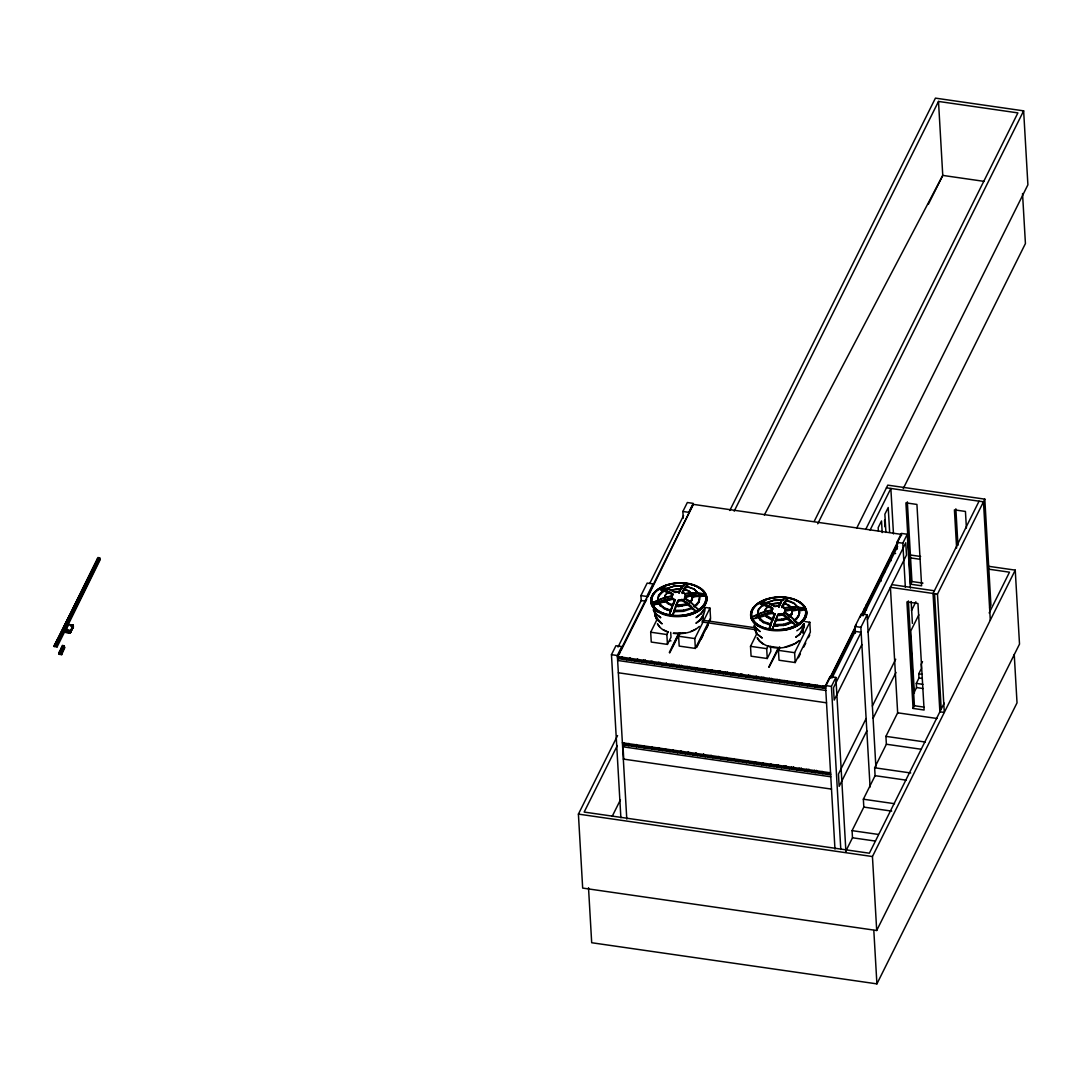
<?xml version="1.0" encoding="UTF-8"?>
<svg xmlns="http://www.w3.org/2000/svg" width="1082" height="1082" viewBox="0 0 1082 1082"><rect width="100%" height="100%" fill="white"/><g stroke="black" fill="none" stroke-linecap="round" stroke-linejoin="round"><path stroke-width="1.5" d="M703.151 618.836L703.314 614.427M704.558 607.759C705.126 614.197 701.731 620.243 695.983 623.259M704.72 607.813L704.463 611.844M802.979 632.956L803.142 628.561M803.142 632.984L803.304 628.615M804.264 625.22L803.074 629.765L799.774 634.363M804.426 625.234L802.885 630.441M657.734 599.59L658.735 595.384L663.388 590.488L663.455 591.611L659.29 589.108L661.548 589.487M664.808 597.399L665.389 595.235L668.135 592.26L668.203 593.382L663.158 590.353L663.225 591.462L658.627 596.317M664.875 599.442L665.295 596.168M672.652 593.896L671.652 597.129L672.652 593.896L672.815 594.924M685.19 596.994L685.636 595.763L684.514 599.103L684.744 597.981A47.824 25.292 59.1 0 1 691.601 602.904L697.849 609.22M691.98 599.076L692.575 596.912M684.649 598.995L685.704 596.885L692.548 595.682L692.128 598.941L690.492 601.105M692.047 600.185L692.548 595.682M698.769 601.159L699.811 597.751M696.578 605.325L698.986 602.133L699.729 599.022M698.986 602.133L699.459 595.587L692.615 596.791M757.562 613.71L758.455 610.437M764.46 611.371L767.733 606.245L772.683 609.328M764.636 611.519L765.217 609.369L767.963 606.393L768.017 607.502L762.986 604.473L763.053 605.595M772.467 608.016L771.48 611.249L772.467 608.016A47.879 25.319 59.1 0 0 763.527 604.094L759.118 603.229L763.283 605.731L763.216 604.622L758.563 609.504L758.049 614.995M785.018 611.114L785.694 609.856A47.824 37.681 -21.5 0 1 795.432 608.99M785.086 612.236L785.464 609.896L784.261 613.291M791.875 614.319L792.2 609.883L792.024 614.184L790.374 616.334M798.597 615.279L799.49 612.033M799.706 612.994L796.406 619.445M802.858 628.317L799.625 634.241M802.344 630.874L803.02 628.399M669.298 652.5L678.346 633.998M779.608 646.901L769.059 667.215M672.842 614.941L674.573 609.396M772.521 629.169L774.401 623.53M772.656 629.075L773.522 626.235M680.213 599.915L678.171 600.361A47.567 12.335 -81.8 0 0 675.344 606.961L672.706 615.036L674.505 611.601M774.266 623.638L775.307 620.987A47.703 12.375 -81.8 0 1 778.147 614.346L782.056 613.764A47.689 25.211 59.1 0 1 788.886 618.688L791.145 620.662M64.541 631.956L57.089 646.928L54.141 646.509L97.894 557.555L99.652 557.812L99.747 559.286L56.453 646.103L99.747 559.286M54.1 645.765L97.975 559.029M54.141 646.509L57.873 639.016M63.852 627.046L69.816 615.063M73.549 607.584L79.513 595.614M83.246 588.121L91.456 571.661M92.957 568.672L96.69 561.179M54.682 645.846L56.927 641.356M84.545 585.971L86.033 582.982M56.453 646.103L56.372 644.629L99.652 557.812M65.718 632.226L64.812 631.604L67.49 626.235L67.382 624.273L73.251 625.112L73.373 627.087L69.843 632.821L72.927 626.654M68.274 624.476L100.328 559.367M65.218 631.306L65.136 630.062L66.611 630.279L66.678 631.509L65.218 631.306L67.896 625.937M66.732 629.007L65.447 632.429L70.141 633.119L72.805 627.492M64.92 647.32L61.674 654.651L58.726 654.231L62.472 645.508L64.244 645.765L64.325 647.239L61.038 653.826L64.325 647.239M58.685 653.487L61.972 646.901L59.388 652.919M70.695 632.456L70.573 630.481L73.251 625.112M59.28 653.582L61.241 649.619M73.373 627.087L70.141 633.119M61.038 653.826L64.244 645.765M620.879 817.789L611.465 654.678L615.928 645.724L621.812 646.576L617.349 655.516L626.789 819.088M640.923 595.6L647.171 583.076L653.055 583.928L646.806 596.452L640.923 595.6L641.22 600.645M682.877 511.475L687.341 502.521L693.224 503.373L688.761 512.327L682.877 511.475L683.269 518.197M618.025 647.022L641.207 600.537L645.616 601.173M649.714 583.482L683.581 515.559M901.522 535.617L901.455 534.386L693.278 504.361L617.403 656.504L825.58 686.543L856.376 624.774M618.985 654.732L620.486 651.716M621.054 650.58L631.09 630.441M631.753 629.115L646.779 598.995M647.82 596.885L693.278 504.361M619.418 656.869L617.633 660.453L825.809 690.478M670.718 632.307L671.002 637.23L667.432 644.399L651.256 642.059L650.688 632.199L657.193 619.161M670.556 590.542L675.479 588.96L680.943 588.716L678.901 592.801L678.914 591.556A47.703 12.375 -81.8 0 1 681.849 586.606L684.784 583.509L683.621 585.835M673.545 600.05L675.182 600.794L675.006 599.901A47.567 12.335 -81.8 0 0 672.179 606.515L669.528 614.603L671.165 610.086L667.621 609.207M679.077 592.814L679.077 591.732A47.567 12.335 -81.8 0 1 682.012 586.796L684.933 583.712L683.81 585.984M674.289 602.065L672.99 605.893M674.505 602.16L673.139 604.879L671.259 604.392M679.077 592.963L681.065 588.973L672.138 590.096M672.314 607.259L669.352 614.441L672.003 606.353A47.703 12.375 -81.8 0 1 674.843 599.726L674.965 600.699M681.687 588.473L683.053 585.741M681.809 588.73L683.175 585.998L673.991 586.295L665.809 589.054M682.39 593.301L682.39 592.057A47.703 12.375 -81.8 0 1 685.325 587.107M685.244 604.229L686.827 603.486L681.998 600.578L678.455 601.2L676.304 605.338L685.312 604.148M682.201 593.518L684.433 589.217L688.936 590.894L691.723 593.599M682.093 599.563A48.027 25.386 59.1 0 1 691.209 606.475L695.78 611.005L691.736 608.571L683.567 611.357L674.397 611.655L676.412 605.284M698.634 593.504L694.13 588.946L686.529 586.241L684.297 590.542L684.23 589.433L688.828 591.124L691.628 593.869M667.432 644.399L666.864 634.539L668.284 631.672M988.691 566.305L1015.241 570.133L1019.514 644.101L876.704 930.493L582.671 888.079L578.41 814.11L617.565 735.571M729.795 510.501L935.43 98.124L1023.64 110.851L1027.9 184.806L856.687 528.178M617.322 745.539L584.158 812.068L869.373 853.211L944.194 703.138M734.178 511.191L938.5 101.438L1017.892 112.893L814.232 521.308M672.355 647.144L679.469 632.875M623.746 759.131L623.029 746.81L624.219 744.416M669.717 652.906L679.063 634.214M705.072 607.421L709.968 608.138L710.536 617.998L695.361 648.429L679.185 646.089L678.617 636.23L680.051 633.362M695.361 648.429L694.793 638.569L709.968 608.138M612.142 816.45L620.432 799.828M696.551 647.077L707.926 624.26M709.265 621.568L710.603 618.89M696.781 647.158L707.831 624.99M701.014 639.462L703.016 635.432M706.37 628.723L708.372 624.693M928.424 204.146L942.76 175.406L938.5 101.438M770.546 646.427L770.83 651.364L767.26 658.519L751.084 656.192L750.516 646.333L757.021 633.281M817.722 523.796L1023.64 110.851M770.384 604.662L775.307 603.08L780.771 602.836L778.729 606.934L778.742 605.677A47.703 12.375 -81.8 0 1 781.677 600.74L784.612 597.629L783.449 599.969M773.319 613.075L774.834 614.021A47.567 12.335 -81.8 0 0 772.007 620.635L769.356 628.737L771.06 625.315L763.256 622.515M784.761 597.832L781.826 600.929A47.567 12.335 -81.8 0 0 778.905 605.852L774.847 606.569A47.879 25.319 59.1 0 0 765.934 602.66L761.674 601.89M774.117 616.185L772.818 620.027M771.155 619.634L773.035 620.121L774.333 616.28M778.905 607.097L780.893 603.107L771.966 604.216M774.942 613.805L775.01 614.914L774.658 613.846A47.703 12.375 -81.8 0 0 771.831 620.473L769.18 628.574L772.142 621.393M780.014 614.103L777.999 614.481A47.567 12.335 -81.8 0 0 775.172 621.095M791.551 607.719L788.764 605.014L784.247 603.35L782.029 607.651L782.07 606.312A47.567 12.335 -81.8 0 1 784.991 601.389L786.141 599.996M782.218 607.435L782.218 606.177A47.703 12.375 -81.8 0 1 785.153 601.24M778.215 614.211L772.521 629.183M798.462 607.624L793.958 603.08L789.698 601.146L786.357 600.375L784.315 604.459L784.247 603.35M767.26 658.519L766.692 648.659L768.112 645.792M778.174 648.118L768.842 666.972M804.886 621.555L809.796 622.258L810.364 632.118L795.189 662.549L779.013 660.223L778.445 650.35L779.879 647.496M795.189 662.549L794.621 652.689L809.796 622.258M798.381 657.815L800.396 653.798M803.737 647.077L805.752 643.06M808.43 637.69L809.769 634.999M865.695 529.436L887.781 485.142L984.809 499.14L990.923 605.149L989.584 607.841M870.104 530.072L890.851 488.455L893.475 533.899M903.227 488.618L1025.425 243.558L1022.531 193.529M834.966 849.113L825.525 685.555L829.989 676.602L835.872 677.454L845.908 851.602M855.375 633.213L854.983 626.478L861.231 613.954L867.115 614.806L875.893 767.097M897.316 549.074L896.937 542.352L901.401 533.399L907.271 534.251L910.381 588.067M860.136 617.24L900.697 535.901M830.638 677.44L854.225 630.157M861.651 615.252L896.735 544.909M830.908 677.224L854.956 629.021M861.718 615.469L897.762 543.15M830.692 678.184L854.266 630.887M862.435 614.495L897.519 544.151M832.085 677.9L855.267 631.415L861.15 632.267L833.478 687.746L834.195 700.081L861.854 644.588M863.017 615.861L897.641 546.437M840.809 849.519L831.409 686.407L835.872 677.454M870.077 787.074L860.866 627.33L867.115 614.806M905.35 587.161L902.807 543.205L907.271 534.251M867.399 619.729L905.769 542.758L906.486 555.093L868.102 632.064M910.598 584.212L905.904 502.86L916.927 504.442L921.621 585.808L910.598 584.212L911.937 581.534L907.338 501.832M911.504 610.573L915.886 601.795M866.127 718.556L838.455 774.049L839.159 786.371L866.831 730.877M872.376 706.019L895.693 659.236M918.834 614.819L910.787 630.968L914.385 693.278M979.061 501.182L933.049 593.463L939.879 711.807L944.288 712.443L937.472 594.099L984.809 499.14M873.079 718.353L895.991 672.395M922.513 661.575L921.174 664.253L921.418 668.446L918.74 673.816L918.983 678.008L916.305 683.378L916.549 687.57L923.162 688.531M845.84 851.088L852.481 837.779L852.075 830.638L863.815 807.091L863.355 799.206L875.095 775.672L874.635 767.774L886.374 744.24L885.915 736.355L897.654 712.808L937.012 718.489M913.1 694.482L916.711 687.246M913.073 708.426L906.932 601.917L917.955 603.513L924.109 710.022L913.073 708.426L914.412 705.734L908.366 600.902M989.151 612.98L1009.492 572.189L987.92 569.064M876.704 930.493L872.444 856.538L1015.241 570.133M588.513 887.7L591.692 942.733L876.907 983.876L1017.026 702.854L1014.24 654.488M764.352 514.978L942.76 175.406L984.106 181.37M703.246 615.631L699.946 620.229M685.339 596.858L684.433 599.171M690.546 602.214L692.196 600.05M696.524 604.202L698.918 601.024M700.811 613.737L703.543 610.032M700.947 613.859L704.098 609.572M704.233 609.693C702.881 613.548 688.328 623.178 701.298 613.372M699.797 620.108L702.367 616.645M784.342 613.237L785.234 612.101M790.306 615.225L791.808 613.196L792.376 609.802L785.37 611.168L785.316 610.045M791.956 613.075L789.076 616.172M796.352 618.336L798.746 615.158L799.287 609.721L792.267 611.005M798.814 616.267L794.215 621.122L798.151 623.475L791.429 617.038A47.824 25.292 59.1 0 0 784.572 612.114L784.477 613.129L789.278 616.01M800.775 627.979L803.926 623.705M804.061 623.814L801.248 627.628L796.812 630.792M686.313 585.862L685.163 587.255A47.567 12.335 -81.8 0 0 682.242 592.192L685.095 593.896A47.689 37.572 -21.5 0 1 694.806 593.031L704.287 593.883M686.15 586.011L687.286 584.835M785.978 600.145L787.114 598.955M687.124 584.983L688.26 584.01L686.597 587.364L686.529 586.241M786.952 599.117L788.088 598.143L786.425 601.484L786.357 600.375M663.266 590.272L658.559 595.208L658.032 600.645M672.828 595.086L667.905 592.125L665.227 595.059L664.808 598.332M689.248 602.052L690.614 600.997M689.302 603.161L690.681 602.106M694.117 606.042L696.646 604.094M700.297 619.743L696.267 622.826M699.297 626.437C692.548 632.984 682.404 634.363 673.396 633.376M763.094 604.392L758.387 609.328L757.86 614.765M763.365 603.999L765.556 604.676A47.824 25.292 59.1 0 1 772.305 607.922L771.236 610.424A47.689 37.572 -21.5 0 0 761.62 612.967L752.396 617.105M784.207 612.182L784.464 612.331A47.689 25.211 59.1 0 1 791.294 617.24L798.002 623.678L795.338 622.082M789.13 617.281L790.509 616.226M793.945 620.175L796.474 618.228M800.125 633.876L795.703 637.244L800.234 634.011M799.125 640.558L795.365 643.438L784.991 647.117M799.206 640.72C787.75 650.363 766.205 651.337 757.224 637.853M658.329 612.06L658.451 611.993A27.916 16.649 -3.3 0 1 652.094 595.993L651.946 595.966A28.091 16.744 -3.3 0 0 658.329 612.06A28.186 16.812 -3.3 0 0 685.231 615.942A28.078 16.744 -3.3 0 0 705.748 603.729A28.078 16.744 -3.3 0 0 699.364 587.621L699.229 587.702A28.091 16.744 -3.3 0 0 693.589 585.064M758.157 626.194L758.279 626.113A27.916 16.649 -3.3 0 1 759.564 602.485M799.179 601.754L799.057 601.822A27.916 16.636 -3.3 0 1 805.414 617.836A27.916 16.636 -3.3 0 1 785.032 629.981L785.059 630.076M652.568 602.985L661.792 598.833A47.689 37.572 -21.5 0 1 671.408 596.304L672.477 593.802A47.824 25.292 59.1 0 0 665.728 590.556L663.537 589.866M660.372 605.947L658.924 603.837L653.312 604.879L656.328 603.269M752.315 616.862L758.414 613.927A48.027 37.829 -21.5 0 1 771.182 610.18L771.412 610.14M773.441 613.156L771.98 612.317A47.689 37.572 -21.5 0 0 762.377 614.86L753.14 618.999L765.637 615.685L765.583 614.576L772.467 613.44M665.822 588.77L673.951 586.038L683.215 585.754M681.863 599.536L682.228 599.644A47.689 25.211 59.1 0 1 689.058 604.554L691.317 606.542M681.931 600.645L681.931 599.469L680.186 599.969M685.298 605.338L686.894 604.595L691.709 607.475L691.763 608.598M688.625 608.909L691.709 607.475M690.722 631.536L695.537 629.305M765.637 602.904L773.779 600.172L783.043 599.874M765.623 603.188L773.819 600.415L783.003 600.131M778.107 614.265C777.079 616.497 782.922 615.523 781.759 613.589M785.072 618.349L786.655 617.606L786.722 618.728L795.608 625.125L793.282 622.759M776.2 620.581L781.772 620.284L786.722 618.728M788.521 622.975L791.497 621.582L783.341 624.368M791.591 622.718L783.395 625.491M656.355 603.31L662.549 600.726A47.689 37.572 -21.5 0 1 672.152 598.197L673.68 600.145M756.169 617.443L759.239 616.064A48.027 37.829 -21.5 0 1 772.007 612.263M683.513 610.248L688.693 608.841M781.677 619.242L785.14 618.282M781.772 620.284L785.194 619.391M788.575 624.084L783.436 625.423L774.333 625.721L776.24 619.418L778.066 619.58M671.597 596.006L671.354 596.047A48.027 37.829 -21.5 0 0 658.586 599.807L652.487 602.742L656.693 601.998M682.323 592.192L685.041 593.639A47.824 37.681 -21.5 0 1 694.779 592.787L703.841 593.815M695.604 594.87A47.824 37.681 -21.5 0 0 685.866 595.722L685.488 595.925M668.622 604.311L665.633 600.415L672.477 599.212L665.755 600.442M685.542 597.034L692.372 595.763L692.629 598.035M658.924 603.837L658.857 602.728L665.701 601.524L653.325 604.824M782.151 606.312L784.869 607.773A47.824 37.681 -21.5 0 1 794.607 606.907L803.669 607.935M678.847 591.692L675.141 592.219A47.824 25.292 59.1 0 0 668.378 588.973L661.941 587.526M678.225 605.406L681.876 605.054M676.372 606.447L681.944 606.163M678.306 606.569L685.379 605.271L686.867 604.581L686.8 603.458M683.54 610.194L674.275 610.478M778.675 605.812L774.969 606.339A47.824 25.292 59.1 0 0 768.206 603.107L761.769 601.646M778.283 615.333L780.108 615.158M778.053 619.526L781.704 619.175M685.163 632.997L673.423 633.2M783.368 624.314L774.103 624.598M801.83 609.369L795.378 609.058A47.689 37.572 -21.5 0 0 785.667 609.91M678.969 591.949L675.019 592.449A47.879 25.319 59.1 0 0 666.106 588.527L661.846 587.756M674.329 610.532L678.076 610.762M774.225 625.775L777.972 626.005M779.094 647.685L767.841 646.062M698.756 595.019L705.126 595.722L699.527 596.696L699.459 595.587M798.584 609.152L804.954 609.842L799.179 610.911L799.111 609.802L799.544 613.156M759.28 603.323L761.376 603.607M886.442 487.82L983.47 501.818L990.301 620.162M896.937 542.352L902.807 543.205M909.015 554.809L920.633 556.486M892.285 553.037L895.612 553.524M909.908 557.812L919.862 559.259M911.937 581.534L922.96 583.117M891.757 584.618L934.388 590.772M937.472 594.099L890.418 587.31L897.695 713.43M854.983 626.478L860.866 627.33M702.069 620.108L755.047 627.749M701.826 621.934L756.44 629.819M750.516 646.333L766.692 648.659M778.445 650.35L794.621 652.689M650.688 632.199L666.864 634.539M678.617 636.23L694.793 638.569M918.74 673.816L922.04 674.302M669.528 640.679L671.002 640.882M918.983 678.008L922.283 678.482M916.305 683.378L922.919 684.338M611.465 654.678L617.349 655.516M825.525 685.555L831.409 686.407M618.89 657.613L620.365 657.829M620.676 657.87L622.136 658.086L622.069 656.855M626.532 658.722L628.006 658.924M628.317 658.979L629.792 659.181L629.71 657.951M634.174 659.817L635.648 660.034M635.959 660.074L637.433 660.29L637.352 659.06M641.829 660.926L643.29 661.129M649.471 662.022L650.931 662.238M657.112 663.131L658.586 663.347M664.754 664.226L666.228 664.443L666.16 663.212M672.409 665.335L673.87 665.552L673.802 664.307M680.051 666.431L681.511 666.647L681.444 665.416M683.608 666.945L685.082 667.161M687.692 667.54L689.166 667.756L689.085 666.526M691.249 668.054L692.723 668.27M695.334 668.649L696.808 668.852L696.74 667.621M698.904 669.163L700.365 669.366M702.975 669.744L704.45 669.961L704.382 668.73M706.546 670.258L708.02 670.475M710.631 670.854L712.091 671.056L712.024 669.826M714.188 671.367L715.662 671.57M718.272 671.949L719.746 672.165L719.665 670.935M721.829 672.463L723.303 672.679M725.914 673.058L727.388 673.261L727.32 672.03M729.484 673.572L730.945 673.775M733.555 674.154L735.03 674.37L734.962 673.139M737.126 674.668L738.6 674.884M744.768 675.777L746.242 675.98M752.409 676.872L753.884 677.089M760.064 677.981L761.525 678.198M765.61 678.779L764.135 678.563L764.068 677.332M767.706 679.077L769.18 679.293M773.251 679.888L771.791 679.672L771.709 678.441M775.348 680.186L776.822 680.402M781.218 681.024L782.678 681.241M782.989 681.281L784.464 681.498M788.859 682.133L790.333 682.35M790.644 682.39L792.105 682.607M796.501 683.242L797.975 683.445M798.286 683.499L799.76 683.702M804.142 684.338L805.617 684.554M805.928 684.595L807.402 684.811M811.798 685.447L813.258 685.65M813.569 685.704L815.044 685.907M819.439 686.543L820.913 686.759M821.224 686.8L822.685 687.016M617.484 657.734L825.661 687.773M914.412 705.734L923.866 707.101M618.349 672.774L826.526 702.813M885.915 736.355L925.272 742.022M67.814 624.693L69.289 624.909M72.859 625.423L71.385 625.207L71.453 626.451M886.374 744.24L920.809 749.204M70.573 630.481L64.704 629.643L64.812 631.604M65.434 632.186L70.127 632.862M54.6 644.372L56.372 644.629M874.635 767.774L910.719 772.981M59.185 652.094L60.957 652.351M875.095 775.672L906.243 780.163M622.38 742.793L830.557 772.832M623.868 743.902L625.328 744.118M625.639 744.159L627.114 744.375M627.425 744.416L628.899 744.632L628.831 743.402M631.509 745.011L632.984 745.227M633.295 745.268L634.755 745.484M635.066 745.525L636.541 745.741L636.473 744.497M639.151 746.107L640.625 746.323M640.936 746.364L642.41 746.58M642.722 746.621L644.182 746.837L644.115 745.606M646.793 747.216L648.267 747.432M648.578 747.473L650.052 747.689M650.363 747.73L651.837 747.946L651.756 746.702M654.448 748.311L655.908 748.528M656.219 748.568L657.694 748.785M662.089 749.42L663.564 749.637M663.875 749.677L665.335 749.894M667.121 750.151L665.646 749.934L665.579 748.703M669.731 750.529L671.205 750.732M671.516 750.786L672.99 750.989L672.909 749.758M674.762 751.246L673.302 751.043L673.22 749.799M677.373 751.625L678.847 751.841M679.158 751.882L680.632 752.098L680.564 750.867M682.417 752.355L680.943 752.139L680.876 750.908M685.028 752.734L686.488 752.937M686.8 752.991L688.274 753.194L688.206 751.963M690.059 753.451L688.585 753.248L688.517 752.004M692.669 753.829L694.144 754.046M694.455 754.086L695.915 754.303L695.848 753.072M697.701 754.56L696.226 754.343L696.159 753.113M700.311 754.938L701.785 755.141M702.096 755.195L703.571 755.398L703.489 754.168M705.342 755.655L703.882 755.452L703.8 754.222M707.953 756.034L709.427 756.25M709.738 756.291L711.212 756.507L711.144 755.277M715.608 757.143L717.068 757.346M717.38 757.4L718.854 757.603L718.786 756.372M723.249 758.239L724.724 758.455M725.035 758.496L726.495 758.712L726.428 757.481M730.891 759.348L732.365 759.564M732.676 759.605L734.151 759.821L734.069 758.577M738.533 760.443L740.007 760.66M740.318 760.7L741.792 760.917M746.188 761.552L747.648 761.769M749.434 762.026L747.96 761.809L747.892 760.578M753.829 762.648L755.304 762.864M757.075 763.121L755.615 762.905L755.534 761.674M761.471 763.757L762.945 763.973L762.864 762.742M764.717 764.23L763.256 764.014L763.189 762.783M769.113 764.866L770.587 765.069L770.519 763.838M772.372 765.326L770.898 765.123L770.83 763.878M776.768 765.961L778.228 766.178L778.161 764.947M780.014 766.435L778.54 766.218L778.472 764.988M784.409 767.07L785.87 767.273L785.803 766.042M787.655 767.53L786.195 767.327L786.114 766.083M787.966 767.584L789.441 767.787M792.051 768.166L793.525 768.382L793.444 767.152M795.297 768.639L793.836 768.423L793.769 767.192M795.622 768.68L797.082 768.896M799.693 769.275L801.167 769.478L801.099 768.247M802.952 769.735L801.478 769.532L801.41 768.301M803.263 769.789L804.724 769.992M807.348 770.37L808.809 770.587L808.741 769.356M810.594 770.844L809.12 770.627L809.052 769.397M810.905 770.884L812.379 771.101M814.989 771.48L816.45 771.682L816.383 770.452M818.547 771.993L820.021 772.196M822.631 772.575L824.105 772.791M826.188 773.089L827.662 773.305M830.638 774.063L622.88 744.091L622.813 742.861M623.029 746.81L830.787 776.781M623.327 759.077L831.503 789.103M863.355 799.206L894.516 803.696M863.815 807.091L891.69 811.121M852.075 830.638L878.313 834.425M852.481 837.779L875.446 841.079M578.41 814.11L872.444 856.538M804.115 608.003L794.621 607.164A47.689 37.572 -21.5 0 0 784.923 608.016L781.961 606.529M661.386 589.379L663.699 589.961A47.879 25.319 59.1 0 1 672.612 593.883M772.967 618.999L768.247 617.24M767.449 623.327L770.79 624.111M770.993 624.206L763.189 621.406M671.232 611.195L663.428 608.395M774.888 614.887L772.25 613.237M771.182 618.593L765.461 614.535L766.327 616.754M771.25 619.702L766.178 616.645M675.006 599.658L672.422 598.089L672.436 599.266M668.419 603.107L671.354 604.459M671.422 605.582L666.35 602.525M663.361 607.273L667.716 609.274M667.783 610.383L660.223 605.839M668.013 631.929L663.171 629.683M667.973 632.118C663.658 630.59 659.438 628.006 657.41 623.732L659.668 626.897M760.037 631.415L755.709 627.776M759.943 631.577L755.574 627.885L756.426 633.795M762.12 637.825L757.819 634.742M661.711 623.57L656.49 617.443M781.826 614.698L786.655 617.606M684.379 598.048L684.635 598.211A47.689 25.211 59.1 0 1 691.466 603.12L698.174 609.545M687.056 600.442L689.45 601.876M763.202 644.155L759.361 641.153L757.373 637.744M783.639 608.07L784.707 608.923L784.639 607.813M763.31 621.487L758.631 616.754M760.037 619.959L763.378 622.596M757.927 634.593L761.999 637.961M666.282 601.416L668.554 603.188M663.496 607.354L658.803 602.633M658.113 615.523L660.696 617.565L656.138 614.278L653.298 609.977M656.26 614.143L660.575 617.714M657.991 620.608L662.17 623.841M793.377 622.813L791.037 620.608A48.027 25.386 59.1 0 0 781.921 613.683M798.367 607.908L793.836 603.31L786.168 600.591L784.125 604.676L784.058 603.567L788.656 605.244L791.456 607.989M772.399 612.317L772.264 613.399M758.793 616.889L760.132 618.958M758.753 617.971L760.2 620.067M754.168 625.098L756.521 628.737M754.262 626.099L755.128 630.671L757.427 634.214M698.539 593.775L694.022 589.176L686.34 586.458L686.407 587.567M665.633 600.415L666.444 601.511M658.965 602.755L660.304 604.824M654.488 610.87L655.908 613.399M653.447 609.896L655.881 613.656M655.449 616.456L657.734 619.972M657.599 620.081L655.3 616.537L654.596 611.939M685.204 615.847L685.231 615.942A27.916 16.636 -3.3 0 0 705.586 603.702A27.916 16.636 -3.3 0 0 699.243 587.702M755.277 630.576L754.424 626.072M657.842 598.63L658.221 600.862M654.434 611.966L655.083 615.834M756.142 630.833L756.588 633.754M656.098 615.239L656.76 619.634M655.949 615.306L656.598 619.661M966.402 528.043L965.442 511.448L954.419 509.852L956.623 548.047M955.852 508.824L957.962 545.355M934.591 594.113L941.218 709.116M911.152 601.511L912.41 623.381M889.661 532.412L888.214 507.499L884.873 514.207L885.928 532.479M891 555.648L891.284 560.638M887.646 562.37L887.835 565.683M884.576 520.144L884.954 526.785M882.195 532.601L881.519 520.929L878.178 527.637L878.368 530.978M884.319 569.294L884.508 572.621M880.964 576.003L881.262 581.007M866.155 604.946L866.439 609.95M864.369 608.53L864.653 613.535M873.823 930.506L876.907 983.876M825.485 687.787L825.525 688.517L619.12 658.749L619.08 658.005M830.462 774.076L830.503 774.82L624.098 745.038L624.043 744.294M824.809 686.218L824.903 687.706M829.786 772.507L829.88 773.995M823.05 685.961L823.132 687.449M822.55 687.354L822.591 688.098M827.527 773.657L827.568 774.387M817.843 686.678L817.884 687.422M822.82 772.967L822.861 773.711M817.167 685.122L817.248 686.597M822.144 771.412L822.225 772.886M815.409 684.865L815.49 686.34M814.895 686.259L814.949 687.002M819.872 772.548L819.913 773.292M816.694 770.506L816.761 771.737M810.202 685.582L810.242 686.313M815.179 771.872L815.219 772.616M809.525 684.013L809.607 685.488M814.503 770.303L814.584 771.791M807.754 683.756L807.848 685.244M807.253 685.149L807.294 685.893M812.23 771.439L812.271 772.183M799.287 609.721L799.341 610.83M802.546 684.473L802.601 685.217M807.524 770.763L807.564 771.507M801.884 682.918L801.965 684.392M806.847 769.207L806.942 770.682M800.112 682.661L800.193 684.135M799.612 684.054L799.652 684.798M804.589 770.343L804.629 771.087M792.376 609.802L792.443 610.911M794.905 683.378L794.945 684.108M799.882 769.667L799.923 770.398M794.648 681.741L794.715 682.985M794.229 681.809L794.323 683.283M799.206 768.098L799.3 769.586M792.47 681.552L792.551 683.04M791.97 682.945L792.01 683.689M796.947 769.234L796.988 769.978M787.006 680.646L787.074 681.876M787.263 682.269L787.304 683.013M792.24 768.558L792.281 769.302M786.587 680.7L786.668 682.187M791.564 767.003L791.645 768.477M784.829 680.456L784.91 681.931M784.315 681.849L784.369 682.58M789.292 768.139L789.346 768.883M778.851 605.988L778.905 606.934M779.622 681.173L779.662 681.903M784.599 767.463L784.639 768.193M779.365 679.537L779.432 680.767M778.945 679.604L779.026 681.078M783.923 765.894L784.004 767.368M777.174 679.347L777.268 680.821M772.697 608.165L772.764 609.274M776.673 680.74L776.714 681.484M781.65 767.03L781.691 767.774M767.733 606.245L767.801 607.367M771.966 680.064L772.021 680.808M776.944 766.354L776.984 767.097M771.304 678.495L771.385 679.983M776.281 764.798L776.362 766.272M769.532 678.252L769.613 679.726M769.032 679.645L769.072 680.375M774.009 765.934L774.049 766.665M764.325 678.955L764.365 679.699M769.302 765.258L769.343 765.988M763.649 677.4L763.743 678.874M761.89 677.143L761.971 678.617M761.39 678.536L761.43 679.28M766.367 764.825L766.408 765.569M757.9 676.439L757.968 677.684L756.494 677.467L756.426 676.236M756.683 677.859L756.724 678.603M761.66 764.149L761.701 764.893M756.007 676.291L756.088 677.778M753.748 677.44L753.789 678.171M758.712 763.73L758.766 764.46M750.245 675.344L750.326 676.575L748.852 676.358L748.785 675.127M749.042 676.75L749.082 677.494M754.019 763.053L754.059 763.784M748.365 675.195L748.446 676.669M746.093 676.331L746.134 677.075M751.07 762.621L751.111 763.365M742.604 674.235L742.671 675.466L741.211 675.263L741.129 674.032M741.386 675.655L741.441 676.399M746.364 761.944L746.404 762.688M740.724 674.086L740.805 675.574M738.451 675.236L738.492 675.966M743.429 761.525L743.469 762.255M733.745 674.546L733.785 675.29M738.722 760.835L738.763 761.579M733.069 672.99L733.163 674.465M730.81 674.127L730.85 674.87M735.787 760.416L735.828 761.16M726.103 673.45L726.144 674.181M731.08 759.74L731.121 760.484M725.427 671.881L725.508 673.369M723.168 673.018L723.209 673.761M728.132 759.321L728.186 760.051M719.976 670.975L720.057 672.206M718.462 672.341L718.502 673.085M723.439 758.631L723.479 759.375M717.785 670.786L717.866 672.26M715.513 671.922L715.554 672.666M720.49 758.212L720.531 758.955M712.335 669.866L712.402 671.111M710.806 671.246L710.86 671.976M715.784 757.535L715.838 758.279M710.144 669.677L710.225 671.151M707.871 670.813L707.912 671.557M712.849 757.102L712.889 757.846M704.693 668.771L704.761 670.001M703.165 670.137L703.205 670.881M708.142 756.426L708.183 757.17M702.488 668.581L702.583 670.056M700.23 669.717L700.27 670.461M705.207 756.007L705.248 756.751M694.319 605.879L694.387 606.988M697.051 667.662L697.119 668.906M692.372 595.763L692.439 596.872L705.072 595.776L695.55 594.924A47.689 37.572 -21.5 0 0 685.839 595.79M695.523 669.041L695.564 669.772M700.5 755.331L700.541 756.061M694.847 667.472L694.942 668.947M692.588 668.608L692.629 669.352M697.552 754.898L697.606 755.642M689.396 666.566L689.477 667.797M684.433 589.217L684.487 590.326M684.811 593.68L684.784 595.073M687.882 667.932L687.922 668.676M692.859 754.222L692.899 754.966M687.205 666.363L687.286 667.851M684.933 667.513L684.974 668.243M689.91 753.802L689.951 754.546M678.292 601.349L678.279 600.131A47.703 12.375 -81.8 0 0 675.479 606.853M681.755 665.457L681.822 666.688M680.24 666.837L680.28 667.567M685.204 753.126L685.258 753.856M679.564 665.268L679.645 666.742M677.291 666.404L677.332 667.148M682.269 752.693L682.309 753.437M674.113 664.362L674.181 665.592M672.585 665.728L672.625 666.471M677.562 752.017L677.602 752.761M667.905 592.125L667.973 593.234M671.908 664.159L672.003 665.646M669.65 665.308L669.69 666.039M674.627 751.598L674.668 752.328M666.471 663.252L666.539 664.483M664.943 664.619L664.984 665.362M669.92 750.922L669.961 751.652M662.008 664.199L662.049 664.943M666.972 750.489L667.026 751.233M660.29 662.36L660.358 663.604L658.897 663.388L658.83 662.157M657.301 663.523L657.342 664.267M662.279 749.812L662.319 750.556M654.353 663.104L654.407 663.834M659.411 747.811L659.479 749.042L658.005 748.825L657.937 747.594M659.33 749.393L659.371 750.124M652.649 661.264L652.716 662.495L651.256 662.279L651.175 661.048M649.66 662.414L649.7 663.158M654.624 748.717L654.678 749.447M646.711 661.995L646.752 662.739M651.689 748.284L651.729 749.028M645.318 660.209L645.386 661.44M645.007 660.155L645.075 661.386L643.601 661.183L643.533 659.952M642.005 661.318L642.045 662.062M646.982 747.608L647.022 748.352M639.07 660.899L639.11 661.629M644.047 747.189L644.088 747.919M637.677 659.1L637.744 660.331M634.363 660.209L634.404 660.953M639.34 746.499L639.381 747.243M631.428 659.79L631.469 660.534M636.405 746.08L636.446 746.823M630.022 658.005L630.103 659.236M626.721 659.114L626.762 659.844M631.699 745.403L631.739 746.147M623.773 658.681L623.827 659.425M628.75 744.984L628.791 745.714M622.38 656.896L622.448 658.127M624.395 743.158L624.571 746.242M97.394 558.948L97.434 559.692M72.778 627.005L72.819 627.749M71.074 625.166L71.142 626.397M62.472 645.508L62.567 646.982M61.62 653.92L61.674 654.651M57.035 646.184L57.089 646.928M793.539 599.198A28.078 16.744 -3.3 0 1 800.423 623.8A28.078 16.744 -3.3 0 1 758.279 626.207A28.091 16.744 -3.3 0 1 763.838 600.253M772.399 597.886A28.078 16.744 -3.3 0 1 792.281 598.806M760.944 601.714A27.916 16.649 -3.3 0 1 763.919 600.334M765.501 599.739A27.916 16.649 -3.3 0 1 770.911 598.224A28.091 16.744 -3.3 0 0 765.42 599.644M651.932 595.966A28.091 16.744 -3.3 0 1 671.029 584.023M672.436 583.753A28.091 16.744 -3.3 0 1 692.331 584.672M652.094 595.993A27.916 16.649 -3.3 0 1 664.091 586.228M665.66 585.633A27.916 16.649 -3.3 0 1 671.083 584.118M659.411 601.89A48.027 37.829 -21.5 0 1 672.179 598.13M68.396 630.535L66.922 630.319L66.989 631.563L68.464 631.766L68.396 630.535M70.181 630.792L68.707 630.576L68.775 631.82L70.249 632.023L70.181 630.792M763.973 628.128A27.78 16.568 -3.3 0 0 806.388 613.034A27.78 16.568 -3.3 0 0 765.583 599.374A27.78 16.568 -3.3 0 0 763.973 628.128M764.338 627.763A27.091 16.149 -3.3 0 0 805.684 613.048A27.091 16.149 -3.3 0 0 765.907 599.726A27.253 16.244 -3.3 0 0 764.257 627.844A27.253 16.244 -3.3 0 0 805.847 613.048A27.253 16.244 -3.3 0 0 765.826 599.631A27.091 16.149 -3.3 0 0 764.338 627.763M664.145 614.008A27.78 16.568 -3.3 0 0 706.56 598.914A27.78 16.568 -3.3 0 0 665.755 585.24A27.78 16.568 -3.3 0 0 664.145 614.008M664.51 613.629A27.091 16.149 -3.3 0 0 705.856 598.914A27.091 16.149 -3.3 0 0 666.079 585.592A27.091 16.149 -3.3 0 0 664.51 613.629M664.429 613.724A27.253 16.244 -3.3 0 0 706.019 598.914A27.253 16.244 -3.3 0 0 665.998 585.511A27.253 16.244 -3.3 0 0 664.429 613.724"/></g></svg>
